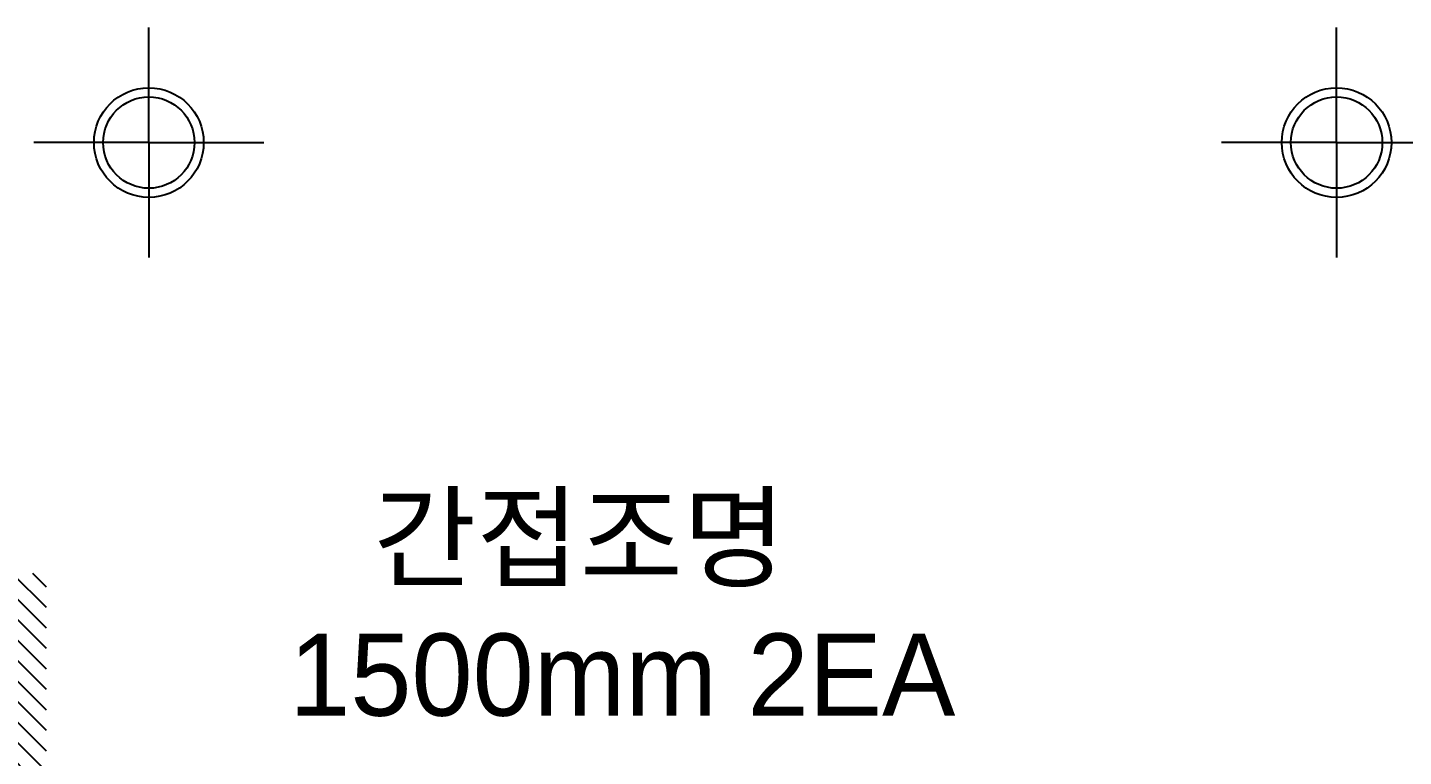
# Model space of a CAD drawing. Header units: millimetres. Extents: x 0 to 400063, y 963 to 238763.
# Drawn here: x 96263 to 97769, y 119837 to 120636 of the extents above; entities that cross this region are included whole.
import ezdxf

# ---------------------------------------------------------------- set-up
doc = ezdxf.new("R2010")
doc.units = ezdxf.units.MM
doc.header["$LTSCALE"] = 40
doc.layers.add('3TI-CE-LIGHT', color=6, linetype='Continuous')
doc.layers.add('도면층4', color=4, linetype='Continuous')
doc.styles.add('휴먼엑스포', font='stylu.ttf')

msp = doc.modelspace()

# ---------------------------------------------------------------- hatches: boundary and pattern name
h = msp.add_hatch()
h.set_pattern_fill('ANSI31', color=8, scale=5, angle=270)
h.set_pattern_definition([(315, (256910.931, -20600.749), (11.2253202, 11.2253202), [])])
h.paths.add_polyline_path([(96043.4, 120038.1), (96043.4, 119821.2), (96183.4, 119821.2), (96183.4, 119604.3), (96283.4, 119604.3), (96283.4, 120038.1)])

# ---------------------------------------------------------------- linework, layer by layer
at = {"layer": '3TI-CE-LIGHT', "color": 1}
for p, q in [((96395.9, 120509.7), (96395.9, 120635.7)), ((97695.9, 120509.7), (97695.9, 120635.7)), ((96395.9, 120509.7), (96269.9, 120509.7)), ((96395.9, 120509.7), (96521.9, 120509.7)), ((96395.9, 120509.7), (96395.9, 120383.7)), ((97695.9, 120509.7), (97569.9, 120509.7)), ((97695.9, 120509.7), (97821.9, 120509.7)), ((97695.9, 120509.7), (97695.9, 120383.7))]:
    msp.add_line(p, q, dxfattribs=at)
at = {"layer": '3TI-CE-LIGHT'}
for centre in [(96395.9, 120509.7), (97695.9, 120509.7)]:
    msp.add_circle(centre, 60, dxfattribs=at)
at = {"layer": '3TI-CE-LIGHT', "color": 8}
for centre in [(96395.9, 120509.7), (97695.9, 120509.7)]:
    msp.add_circle(centre, 50, dxfattribs=at)

# ---------------------------------------------------------------- texts
at = {"layer": '도면층4', "style": '휴먼엑스포'}
for s, p in [('간접조명', (96641.5, 120032.2)), ('1500mm 2EA', (96549.5, 119882.1))]:
    msp.add_text(s, height=90, dxfattribs=at).set_placement(p)

doc.saveas('drawing.dxf')
